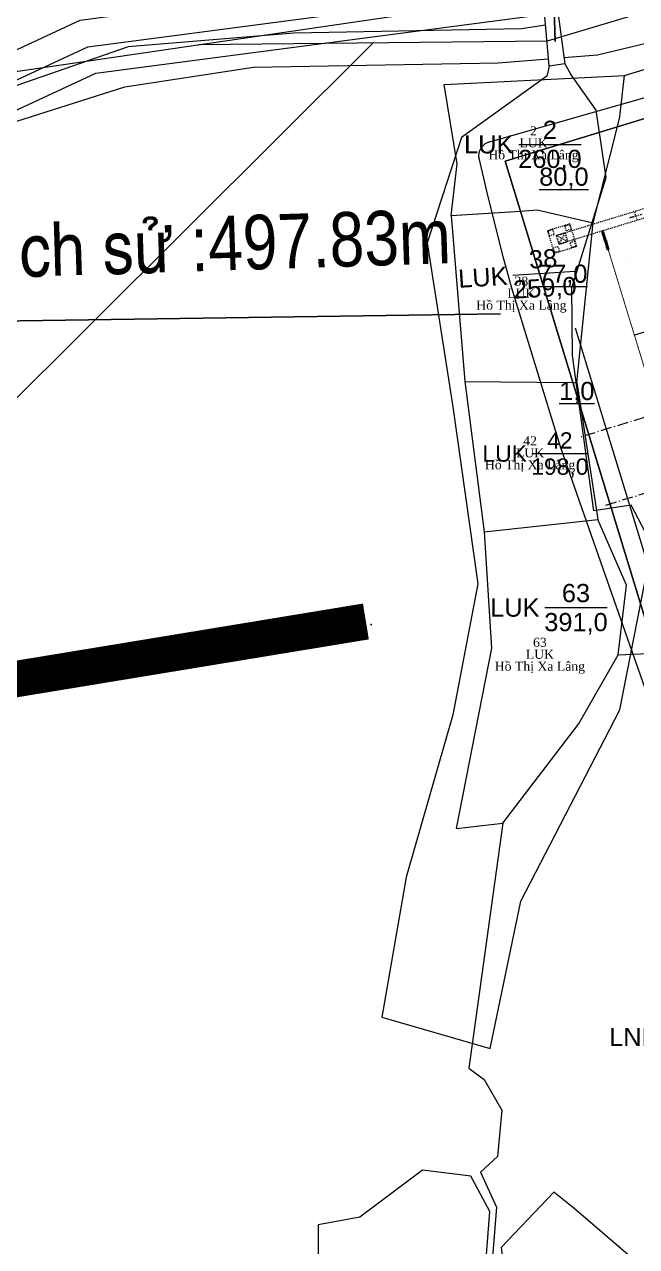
# Model space of a CAD drawing. Header units: metres. Extents: x 0 to 551036, y 0 to 1845929.
# Drawn here: x 547347.5 to 547414.9, y 1841858.2 to 1841992.8 of the extents above; entities that cross this region are included whole.
import ezdxf
from ezdxf.enums import TextEntityAlignment as Align

# ---------------------------------------------------------------- set-up
doc = ezdxf.new("R2010")
doc.units = ezdxf.units.M
doc.header["$MEASUREMENT"] = 0
for name, pattern in [('02 Xref HH1 MBXD$0$HIDDEN', [0.375, 0.25, -0.125]), ('02 Xref HH1 NDK$0$HIDDEN', [0.375, 0.25, -0.125]), ('02 Xref KB1 MBTB$0$DASHED2', [0.375, 0.25, -0.125]), ('02 Xref KB1 MBTB$0$HIDDEN', [0.375, 0.25, -0.125]), ('02 Xref Nha dieu hanh$0$ACAD_ISO10W100', [18, 12, -3, 0, -3]), ('DASHED', [0.75, 0.5, -0.25]), ('DGN Style 2', [126.567841, 75.940705, -50.627136]), ('PHANTOM2', [1.25, 0.625, -0.125, 0.125, -0.125, 0.125, -0.125])]:
    doc.linetypes.add(name, pattern=pattern)
doc.layers.get('Defpoints').update_dxf_attribs({"lineweight": 0})
for name, color, linetype, lineweight in [('_0', 7, 'Continuous', 0), ('BD HH1 KEM TMB$0$caucong', 7, 'Continuous', 0), ('BD HH1 KEM TMB$0$CENTER', 7, 'Continuous', 0), ('BD HH1 KEM TMB$0$DE', 7, 'Continuous', 0), ('BD HH1 KEM TMB$0$Duong BT', 7, 'Continuous', 0), ('BD HH1 KEM TMB$0$duongdapcao', 7, 'Continuous', 0), ('BD HH1 KEM TMB$0$duongdaydien', 7, 'Continuous', 0), ('BD HH1 KEM TMB$0$ghichuthuyetminh', 7, 'Continuous', 0), ('BD HH1 KEM TMB$0$Line7', 7, 'Continuous', 0), ('C-TINN-BNDY', 7, 'Continuous', 0), ('DZ 220kV PA1', 7, 'Continuous', 0), ('Level 1', 7, 'Continuous', 0), ('Level 10', 7, 'Continuous', 0), ('Level 13', 7, 'Continuous', 0), ('Level 15', 7, 'Continuous', 0), ('Level 2', 7, 'Continuous', 0), ('Level 30', 7, 'Continuous', 0), ('Level 4', 7, 'Continuous', 0), ('Level 5', 7, 'Continuous', 0), ('Level 61', 7, 'Continuous', 0), ('Q-CORRIDO', 7, 'Continuous', 0)]:
    doc.layers.add(name, color=color, linetype=linetype, lineweight=lineweight)
doc.styles.add('BD HH1 KEM TMB$0$ghichuduongdien', font='', dxfattribs={"height": 6})
doc.styles.add('BD HH1 KEM TMB$0$Standard', font='txt.shx')
doc.styles.get("Standard").update_dxf_attribs({"font": '', "height": 4})
doc.styles.add('Style-Arial', font='arial.ttf')
doc.styles.add('Style-Times New Roman', font='times.ttf')
doc.styles.add('SXHZ', font='simplex.shx', dxfattribs={"width": 0.6, "bigfont": 'bigfont.shx'})
doc.styles.get('BD HH1 KEM TMB$0$ghichuduongdien').set_extended_font_data('.VnArial Narrow')
doc.styles.get('Standard').set_extended_font_data('.VnArial')
doc.dimstyles.new('ISO-25-Linear', dxfattribs={"dimscale": 300, "dimtxt": 2.5, "dimasz": 2.5, "dimexe": 1.5, "dimexo": 1.5, "dimgap": 1.5, "dimtad": 1, "dimdec": 0, "dimdsep": 46, "dimtxsty": 'SXHZ', "dimcen": 3, "dimclrt": 1, "dimaunit": 1, "dimadec": 0, "dimazin": 0, "dimtp": 0.06, "dimtfac": 0.5, "dimtdec": 0, "dimtmove": 2, "dimatfit": 3, "dimfxl": 1, "dimtolj": 1, "dimarcsym": 0})
doc.dimstyles.get("Standard").update_dxf_attribs({"dimtxt": 0.18, "dimasz": 0.18, "dimexe": 0.18, "dimexo": 0.0625, "dimgap": 0.09, "dimtad": 0, "dimtih": 1, "dimtoh": 1, "dimdec": 4, "dimzin": 0, "dimdsep": 46, "dimtxsty": 'Standard', "dimcen": 0.09, "dimadec": 0, "dimazin": 0, "dimtfac": 1, "dimtdec": 4, "dimtofl": 0, "dimtmove": 0, "dimatfit": 3, "dimfxl": 1, "dimtolj": 1, "dimtzin": 0, "dimarcsym": 0})

# ---------------------------------------------------------------- blocks, each defined once
blk = doc.blocks.new('YL')
at = {"color": 251, "linetype": '02 Xref HH1 NDK$0$HIDDEN', "lineweight": -2, "ltscale": 4500}
for p, q in [((-933392, 2746396, 0), (-923392, 2736396, 0)), ((-923392, 2746396, 0), (-933392, 2736396, 0)), ((-933392, 2576396, 0), (-933392, 2736396, 0)), ((-923392, 2576396, 0), (-923392, 2736396, 0)), ((-933392, 2576396, 0), (-923392, 2566396, 0)), ((-923392, 2576396, 0), (-933392, 2566396, 0))]:
    blk.add_line(p, q, dxfattribs=at)
at = {"color": 251, "linetype": '02 Xref HH1 NDK$0$HIDDEN', "lineweight": -2, "ltscale": 4500, "elevation": 0}
for points in [[(-941302, 2728486), (-915482, 2728486), (-915482, 2754306), (-941302, 2754306), (-941302, 2728486)], [(-940802, 2753806), (-935302, 2753806), (-935302, 2748306), (-940802, 2748306), (-940802, 2753806)], [(-923392, 2736396), (-933392, 2736396), (-933392, 2746396), (-923392, 2746396), (-923392, 2736396)], [(-933392, 2736396), (-923392, 2736396), (-923392, 2746396), (-933392, 2746396), (-933392, 2736396)], [(-915982, 2753806), (-921482, 2753806), (-921482, 2748306), (-915982, 2748306), (-915982, 2753806)], [(-940802, 2728986), (-935302, 2728986), (-935302, 2734486), (-940802, 2734486), (-940802, 2728986)], [(-915982, 2728986), (-921482, 2728986), (-921482, 2734486), (-915982, 2734486), (-915982, 2728986)], [(-941302, 2584306), (-915482, 2584306), (-915482, 2558486), (-941302, 2558486), (-941302, 2584306)], [(-940802, 2583806), (-935302, 2583806), (-935302, 2578306), (-940802, 2578306), (-940802, 2583806)], [(-923392, 2566396), (-933392, 2566396), (-933392, 2576396), (-923392, 2576396), (-923392, 2566396)], [(-923392, 2576396), (-933392, 2576396), (-933392, 2566396), (-923392, 2566396), (-923392, 2576396)], [(-933392, 2576396), (-923392, 2576396), (-923392, 2566396), (-933392, 2566396), (-933392, 2576396)], [(-915982, 2583806), (-921482, 2583806), (-921482, 2578306), (-915982, 2578306), (-915982, 2583806)], [(-940802, 2558986), (-935302, 2558986), (-935302, 2564486), (-940802, 2564486), (-940802, 2558986)], [(-915982, 2558986), (-921482, 2558986), (-921482, 2564486), (-915982, 2564486), (-915982, 2558986)]]:
    blk.add_lwpolyline(points, close=True, dxfattribs=at)
at = {"color": 251, "linetype": '02 Xref HH1 NDK$0$HIDDEN', "elevation": 0}
for points in [[(-933392, 2656396), (-923392, 2656396)], [(-928392, 2659678), (-928392, 2663497), (-928392, 2649295)]]:
    blk.add_lwpolyline(points, dxfattribs=at)
blk = doc.blocks.new('PM')
at = {"color": 251, "linetype": '02 Xref HH1 NDK$0$HIDDEN', "lineweight": 0, "ltscale": 200}
for p, q in [((1455890, 3256596, 0), (1456290, 3256596, 0)), ((1455890, 3256195, 0), (1456290, 3256195, 0)), ((1457593, 3256596, 0), (1458361, 3256596, 0)), ((1457593, 3256195, 0), (1458361, 3256195, 0))]:
    blk.add_line(p, q, dxfattribs=at)
at = {"color": 251, "linetype": '02 Xref HH1 NDK$0$HIDDEN', "lineweight": 0, "ltscale": 200, "elevation": 0}
for points in [[(1437155, 3257698), (1437556, 3257398), (1437756, 3256897), (1438057, 3256696), (1438457, 3256596)], [(1437155, 3255194), (1437155, 3257698)], [(1437934, 3256724), (1437934, 3256056)], [(1438558, 3257698), (1438858, 3257398), (1439059, 3256897), (1439359, 3256696), (1439860, 3256596)], [(1438558, 3257698), (1438558, 3255194)], [(1439860, 3257698), (1439860, 3257798)], [(1439860, 3257698), (1440261, 3257398), (1440361, 3256897), (1440762, 3256696), (1441162, 3256596)], [(1439860, 3255194), (1439860, 3257698)], [(1441162, 3257698), (1441162, 3257798)], [(1441162, 3257698), (1441162, 3257798)], [(1441162, 3257698), (1441563, 3257398), (1441764, 3256897), (1442064, 3256696), (1442565, 3256596)], [(1441162, 3255194), (1441162, 3257698)], [(1442565, 3257698), (1442866, 3257398), (1443066, 3256897), (1443367, 3256696), (1443867, 3256596)], [(1442565, 3257698), (1442565, 3255194)], [(1443867, 3257698), (1443867, 3257798)], [(1443867, 3257698), (1444268, 3257398), (1444368, 3256897), (1444769, 3256696), (1445170, 3256596)], [(1443867, 3255194), (1443867, 3257698)], [(1445170, 3257698), (1445571, 3257398), (1445771, 3256897), (1446072, 3256696), (1446572, 3256596)], [(1445170, 3257698), (1445170, 3255194)], [(1446572, 3257698), (1446572, 3257798)], [(1446572, 3257698), (1446873, 3257398), (1447073, 3256897), (1447374, 3256696), (1447875, 3256596)], [(1446572, 3255194), (1446572, 3257698)], [(1447875, 3257698), (1447875, 3257798)], [(1447875, 3257698), (1447875, 3257798)], [(1447875, 3257698), (1448276, 3257398), (1448376, 3256897), (1448776, 3256696), (1449177, 3256596)], [(1447875, 3255194), (1447875, 3257698)], [(1449177, 3257698), (1449578, 3257398), (1449778, 3256897), (1450079, 3256696), (1450580, 3256596)], [(1449177, 3257698), (1449177, 3255194)], [(1450580, 3257698), (1450580, 3257798)], [(1450580, 3257698), (1450880, 3257398), (1451081, 3256897), (1451481, 3256696), (1451882, 3256596)], [(1450580, 3255194), (1450580, 3257698)], [(1451882, 3257698), (1451882, 3257798)], [(1451882, 3257698), (1452283, 3257398), (1452483, 3256897), (1452784, 3256696), (1453185, 3256596)], [(1451882, 3255194), (1451882, 3257698)], [(1453285, 3257698), (1453185, 3257698)], [(1453285, 3255194), (1453185, 3255194), (1453185, 3257698)], [(1453185, 3257698), (1453585, 3257398), (1453786, 3256897), (1454086, 3256696), (1454587, 3256596)], [(1454587, 3257698), (1454587, 3257798)], [(1454587, 3257698), (1454888, 3257398), (1455088, 3256897), (1455489, 3256696), (1455890, 3256596)], [(1454587, 3255194), (1454587, 3257698)], [(1456290, 3257698), (1456290, 3255194)], [(1456290, 3257698), (1456691, 3257398), (1456891, 3256897), (1457192, 3256696), (1457593, 3256596)], [(1436265, 3256168), (1436265, 3256613)], [(1437155, 3256596), (1436354, 3256596)], [(1437155, 3256195), (1436354, 3256195)], [(1437155, 3255194), (1437556, 3255394), (1437756, 3255895), (1438057, 3256195), (1438457, 3256195)], [(1438558, 3255194), (1438858, 3255394), (1439059, 3255895), (1439359, 3256195), (1439860, 3256195)], [(1439159, 3256696), (1439159, 3256095)], [(1439860, 3256596), (1439860, 3256195)], [(1439860, 3256596), (1439860, 3256195)], [(1439860, 3255194), (1440261, 3255394), (1440361, 3255895), (1440762, 3256195), (1441162, 3256195)], [(1440561, 3256696), (1440561, 3256095)], [(1441162, 3255194), (1441563, 3255394), (1441764, 3255895), (1442064, 3256195), (1442565, 3256195)], [(1441162, 3255194), (1441162, 3255294)], [(1441864, 3256696), (1441864, 3256095)], [(1442565, 3255194), (1442866, 3255394), (1443066, 3255895), (1443367, 3256195), (1443867, 3256195)], [(1443166, 3256696), (1443166, 3256095)], [(1443867, 3256596), (1443867, 3256195)], [(1443867, 3255194), (1444268, 3255394), (1444368, 3255895), (1444769, 3256195), (1445170, 3256195)], [(1444569, 3256696), (1444569, 3256095)], [(1445170, 3255194), (1445571, 3255394), (1445771, 3255895), (1446072, 3256195), (1446572, 3256195)], [(1445871, 3256696), (1445871, 3256095)], [(1446572, 3256596), (1446572, 3256195)], [(1446572, 3256596), (1446572, 3256195)], [(1446572, 3255194), (1446873, 3255394), (1447073, 3255895), (1447374, 3256195), (1447875, 3256195)], [(1447174, 3256696), (1447174, 3256095)], [(1447875, 3255194), (1448276, 3255394), (1448376, 3255895), (1448776, 3256195), (1449177, 3256195)], [(1447875, 3255194), (1447875, 3255294)], [(1448576, 3256696), (1448576, 3256095)], [(1449177, 3255194), (1449578, 3255394), (1449778, 3255895), (1450079, 3256195), (1450580, 3256195)], [(1449879, 3256696), (1449879, 3256095)], [(1450580, 3255194), (1450880, 3255394), (1451081, 3255895), (1451481, 3256195), (1451882, 3256195), (1451882, 3256596)], [(1450580, 3256596), (1450580, 3256195)], [(1450580, 3256596), (1450580, 3256195)], [(1451181, 3256696), (1451181, 3256095)], [(1451882, 3255194), (1452283, 3255394), (1452483, 3255895), (1452784, 3256195), (1453185, 3256195)], [(1452584, 3256696), (1452584, 3256095)], [(1453185, 3256596), (1453185, 3256195)], [(1453185, 3255194), (1453585, 3255394), (1453786, 3255895), (1454086, 3256195), (1454587, 3256195)], [(1453886, 3256696), (1453886, 3256095)], [(1454587, 3256596), (1454587, 3256195)], [(1454587, 3255194), (1454888, 3255394), (1455088, 3255895), (1455489, 3256195), (1455890, 3256195)], [(1455188, 3256696), (1455188, 3256095)], [(1456290, 3256596), (1456290, 3256195)], [(1456290, 3255194), (1456691, 3255394), (1456891, 3255895), (1457192, 3256195), (1457593, 3256195)], [(1456290, 3255194), (1456290, 3255294)], [(1456992, 3256696), (1456992, 3256095)], [(1458361, 3256596), (1458361, 3256195)]]:
    blk.add_lwpolyline(points, dxfattribs=at)
blk = doc.blocks.new('*D82')
at = {"transparency": 16777216}
for p, q in [((189654, 1447290), (189654, 1426405)), ((335654, 1447290), (335654, 1426405)), ((192654, 1426417), (332654, 1426417))]:
    blk.add_line(p, q, dxfattribs=at)
blk.add_solid([(192654, 1425917), (189654, 1426417), (192654, 1426917)], dxfattribs=at)
at = {"transparency": 16777216, "extrusion": (0, 0, -1)}
blk.add_solid([(-332654, 1426917), (-335654, 1426417), (-332654, 1425917)], dxfattribs=at)
at = {"layer": 'Defpoints', "transparency": 16777216}
for p in [(189654, 1447296), (335654, 1447296), (262654, 1426417), (335654, 1426417)]:
    blk.add_point(p, dxfattribs=at)
at = {"linetype": 'Continuous', "transparency": 16777216}
blk.add_text('146000', height=4000, dxfattribs=at).set_placement((252987, 1430417), align=Align.MIDDLE_LEFT)
blk = doc.blocks.new('N_THUA_1')
at = {"layer": 'Level 13', "color": 2, "linetype": 'Continuous', "lineweight": 0}
blk.add_line((-1.61, 0), (5.24, 0), dxfattribs=at)
at = {"layer": 'Level 13', "color": 5, "linetype": 'Continuous', "lineweight": 0, "style": 'Style-Arial'}
blk.add_text('2', height=2, dxfattribs=at).set_placement((1.81, 1.6), align=Align.MIDDLE_CENTER)
at = {"layer": 'Level 2', "color": 3, "linetype": 'Continuous', "lineweight": 0, "style": 'Style-Arial'}
blk.add_text('LUK', height=2, dxfattribs=at).set_placement((-2.21, 0), align=Align.MIDDLE_RIGHT)
at = {"layer": 'Level 4', "color": 1, "linetype": 'Continuous', "lineweight": 0, "style": 'Style-Arial'}
blk.add_text('260,0', height=2, dxfattribs=at).set_placement((1.81, -1.6), align=Align.MIDDLE_CENTER)
blk = doc.blocks.new('N_THUA_15')
at = {"layer": 'Level 13', "color": 2, "linetype": 'Continuous', "lineweight": 0}
blk.add_line((-1.22, -0.08), (5.62, 0.36), dxfattribs=at)
at = {"layer": 'Level 13', "color": 5, "linetype": 'Continuous', "lineweight": 0, "style": 'Style-Arial'}
blk.add_text('38', height=2, rotation=3.6895, dxfattribs=at).set_placement((2.1, 1.74), align=Align.MIDDLE_CENTER)
at = {"layer": 'Level 2', "color": 3, "linetype": 'Continuous', "lineweight": 0, "style": 'Style-Arial'}
blk.add_text('LUK', height=2, rotation=3.6895, dxfattribs=at).set_placement((-1.82, -0.12), align=Align.MIDDLE_RIGHT)
at = {"layer": 'Level 4', "color": 1, "linetype": 'Continuous', "lineweight": 0, "style": 'Style-Arial'}
blk.add_text('259,0', height=2, rotation=3.6895, dxfattribs=at).set_placement((2.3, -1.45), align=Align.MIDDLE_CENTER)
blk = doc.blocks.new('N_THUA_18')
at = {"layer": 'Level 13', "color": 2, "linetype": 'Continuous', "lineweight": 0}
blk.add_line((-1.1, 0), (5.07, 0), dxfattribs=at)
at = {"layer": 'Level 13', "color": 5, "linetype": 'Continuous', "lineweight": 0, "style": 'Style-Arial'}
blk.add_text('42', height=1.8, dxfattribs=at).set_placement((1.99, 1.44), align=Align.MIDDLE_CENTER)
at = {"layer": 'Level 2', "color": 3, "linetype": 'Continuous', "lineweight": 0, "style": 'Style-Arial'}
blk.add_text('LUK', height=1.8, dxfattribs=at).set_placement((-1.64, 0), align=Align.MIDDLE_RIGHT)
at = {"layer": 'Level 4', "color": 1, "linetype": 'Continuous', "lineweight": 0, "style": 'Style-Arial'}
blk.add_text('198,0', height=1.8, dxfattribs=at).set_placement((1.99, -1.44), align=Align.MIDDLE_CENTER)
blk = doc.blocks.new('N_THUA_23')
at = {"layer": 'Level 13', "color": 2, "linetype": 'Continuous', "lineweight": 0}
blk.add_line((-1.22, 0), (5.63, 0), dxfattribs=at)
at = {"layer": 'Level 13', "color": 5, "linetype": 'Continuous', "lineweight": 0, "style": 'Style-Arial'}
blk.add_text('63', height=2, dxfattribs=at).set_placement((2.2, 1.6), align=Align.MIDDLE_CENTER)
at = {"layer": 'Level 2', "color": 3, "linetype": 'Continuous', "lineweight": 0, "style": 'Style-Arial'}
blk.add_text('LUK', height=2, dxfattribs=at).set_placement((-1.82, 0), align=Align.MIDDLE_RIGHT)
at = {"layer": 'Level 4', "color": 1, "linetype": 'Continuous', "lineweight": 0, "style": 'Style-Arial'}
blk.add_text('391,0', height=2, dxfattribs=at).set_placement((2.2, -1.6), align=Align.MIDDLE_CENTER)
blk = doc.blocks.new('N_THUA_70')
at = {"layer": 'Level 13', "color": 2, "linetype": 'Continuous', "lineweight": 0}
blk.add_line((-2.01, 0), (6.4, 0), dxfattribs=at)
at = {"layer": 'Level 13', "color": 5, "linetype": 'Continuous', "lineweight": 0, "style": 'Style-Arial'}
blk.add_text('127', height=2, dxfattribs=at).set_placement((2.2, 1.6), align=Align.MIDDLE_CENTER)
at = {"layer": 'Level 2', "color": 3, "linetype": 'Continuous', "lineweight": 0, "style": 'Style-Arial'}
blk.add_text('LNK', height=2, dxfattribs=at).set_placement((-2.61, 0), align=Align.MIDDLE_RIGHT)
at = {"layer": 'Level 4', "color": 1, "linetype": 'Continuous', "lineweight": 0, "style": 'Style-Arial'}
blk.add_text('3053,0', height=2, dxfattribs=at).set_placement((2.2, -1.6), align=Align.MIDDLE_CENTER)
blk = doc.blocks.new('svg')
dim = blk.add_linear_dim(base=(335653.8, 1426417.3, 25493260), p1=(189653.8, 1447296.3, 25493260), p2=(335653.8, 1447296.3, 25493260), text='\\H4000;<>', dimstyle='ISO-25-Linear', override={"dimscale": 1, "dimtxt": 4000, "dimasz": 3000, "dimexe": 12.5, "dimexo": 6.25, "dimgap": 2000, "dimdsep": 44, "dimtxsty": 'Standard', "dimcen": 25, "dimclrt": 0, "dimtmove": 0, "dimtolj": 0})
dim.commit()
dim.dimension.update_dxf_attribs({"geometry": '*D82', "text_midpoint": (262653.8, 1426417.3, 25493260)})
blk = doc.blocks.new('Substation')
at = {"color": 251, "linetype": '02 Xref KB1 MBTB$0$HIDDEN', "lineweight": 13, "ltscale": 5000, "elevation": 0}
for points, const_width in [([(3139174.345, 2124430.891), (3139174.345, 2124617.555)], 0.01), ([(3139434.34, 2124430.89), (3139434.324, 2124615.766)], 0.01), ([(3139514.345, 2124430.891), (3139514.345, 2124617.555)], 0.01), ([(3139076.423, 2124528.782), (3139532.228, 2124528.781)], 1)]:
    blk.add_lwpolyline(points, dxfattribs=dict(at, const_width=const_width))
at = {"linetype": '02 Xref Nha dieu hanh$0$ACAD_ISO10W100', "elevation": 0}
for points in [[(3139264.34, 2124430.89), (3139264.324, 2124615.766)], [(3139344.345, 2124430.891), (3139344.345, 2124617.555)]]:
    blk.add_lwpolyline(points, dxfattribs=at)
at = {"color": 251, "linetype": '02 Xref KB1 MBTB$0$DASHED2', "ltscale": 2000, "elevation": 0}
blk.add_lwpolyline([(3139434.287, 2124446.246), (3139434.324, 2124528.781)], dxfattribs=at)
at = {"layer": 'Level 61', "color": 4, "elevation": 0, "flags": 128}
blk.add_lwpolyline([(3139659.324, 2123583.794), (3139659.324, 2123395.794), (3138439.324, 2123395.794), (3138439.324, 2124608.804), (3139659.324, 2124608.804), (3139659.324, 2123643.794)], dxfattribs=at)
at = {"xscale": 0.001, "yscale": 0.001, "zscale": 0.001}
blk.add_blockref('YL', (3140487.716, 2121832.398, 0), dxfattribs=at)
at = {"linetype": '02 Xref HH1 MBXD$0$HIDDEN', "xscale": 0.001, "yscale": 0.001, "zscale": 0.001}
blk.add_blockref('PM', (3138095.963, 2121272.398, 0), dxfattribs=at)
at = {"linetype": '02 Xref Nha dieu hanh$0$ACAD_ISO10W100', "xscale": 0.001, "yscale": -0.001, "zscale": 0.001, "rotation": 180}
blk.add_blockref('svg', (3139267.888, 2122243.087, -12746.63), dxfattribs=at)

msp = doc.modelspace()

# ---------------------------------------------------------------- linework, layer by layer
at = {"layer": 'BD HH1 KEM TMB$0$caucong', "flags": 128}
msp.add_lwpolyline([(547404.83263, 1841993.66647), (547406.29451, 1841993.88693), (547407.03743, 1841988.4292), (547405.32391, 1841988.19798), (547404.83263, 1841993.66647)], close=True, dxfattribs=at)
for points in [[(547405.32391, 1841988.19798), (547405.0493, 1841987.08427)], [(547407.03743, 1841988.4292), (547407.65793, 1841987.33783)]]:
    msp.add_lwpolyline(points, dxfattribs=at)
at = {"layer": 'BD HH1 KEM TMB$0$CENTER', "color": 6, "true_color": 0xff00ff, "flags": 128}
msp.add_lwpolyline([(547385.75638, 1841926.6897), (547385.75125, 1841926.70885), (547385.73722, 1841926.72288), (547385.71806, 1841926.72801), (547385.6989, 1841926.72288), (547385.68488, 1841926.70885), (547385.67974, 1841926.68969), (547385.68488, 1841926.67054), (547385.6989, 1841926.65651), (547385.71806, 1841926.65138), (547385.73722, 1841926.65651), (547385.75125, 1841926.67054), (547385.75638, 1841926.6897)], dxfattribs=at)
at = {"layer": 'BD HH1 KEM TMB$0$DE'}
msp.add_point((547385.71806, 1841926.6897), dxfattribs=at)
at = {"layer": 'BD HH1 KEM TMB$0$Duong BT', "flags": 128}
for points in [[(547406.94033, 1841989.14257), (547410.63222, 1841989.43471), (547430.21186, 1841994.1504), (547457.87978, 1842003.7915), (547513.36503, 1842025.32075), (547534.89221, 1842034.57524), (547562.9915, 1842044.64112), (547614.65073, 1842055.78005), (547641.94512, 1842061.12723), (547647.43317, 1842056.34163), (547656.528, 1842033.08579), (547673.14792, 1841986.38591), (547690.53473, 1841937.84707), (547701.35274, 1841909.13313)], [(547404.92091, 1841992.68381), (547402.26834, 1841992.30069), (547377.20066, 1841991.81138), (547358.92713, 1841990.32193), (547317.80271, 1841976.03504), (547293.82544, 1841966.08746), (547291.94926, 1841964.94066)], [(547294.92186, 1841960.25547), (547302.71656, 1841964.33991), (547330.10888, 1841976.86849), (547358.56765, 1841985.8966), (547372.73113, 1841988.07969), (547399.69207, 1841988.569), (547405.25106, 1841989.00889)]]:
    msp.add_lwpolyline(points, dxfattribs=at)
at = {"layer": 'BD HH1 KEM TMB$0$duongdapcao', "flags": 128}
msp.add_lwpolyline([(547405.0493, 1841987.08427), (547395.66097, 1841980.32877), (547391.85958, 1841968.7346), (547394.69432, 1841950.65954), (547397.45729, 1841931.17347), (547394.69253, 1841916.77347), (547389.5614, 1841898.86522), (547386.8774, 1841883.48127), (547398.79779, 1841880.00151), (547402.19242, 1841896.2529), (547413.08695, 1841917.31703), (547416.6413, 1841935.43137), (547414.35209, 1841939.8494), (547410.24683, 1841939.21833), (547407.87866, 1841956.33767), (547407.8003, 1841963.78764), (547411.58913, 1841975.93691), (547410.4843, 1841983.35275), (547407.65793, 1841987.33783)], dxfattribs=at)
for points in [[(547396.68443, 1841865.97173), (547391.36414, 1841866.63311), (547384.45015, 1841861.45499), (547379.8608, 1841860.58928), (547379.8608, 1841847.10358), (547387.79331, 1841845.30226), (547395.16263, 1841841.59745), (547397.06787, 1841846.12495), (547398.19424, 1841854.45941), (547398.79338, 1841862.0626), (547396.68443, 1841865.97173)], [(547405.82719, 1841864.21342), (547400.03957, 1841858.08894), (547401.71714, 1841845.36678), (547410.40455, 1841839.78), (547414.10719, 1841833.11781), (547421.26083, 1841836.33868), (547427.77938, 1841839.22079), (547423.70529, 1841844.90973), (547414.76624, 1841856.63175), (547408.02001, 1841862.42286), (547405.82719, 1841864.21342)]]:
    msp.add_lwpolyline(points, close=True, dxfattribs=at)
at = {"layer": 'BD HH1 KEM TMB$0$duongdaydien', "flags": 128}
msp.add_lwpolyline([(547389.43451, 1841993.85286), (547344.01822, 1841987.20841)], dxfattribs=at)
at = {"layer": 'BD HH1 KEM TMB$0$Line7', "color": 7, "flags": 128}
for points in [[(547244.75993, 1841942.61824), (547353.67218, 1841993.24214), (547454.85171, 1842006.55876), (547660.77425, 1842067.35435), (547814.77334, 1842095.50202), (547891.79164, 1842137.20629), (547999.58168, 1842168.55117), (548057.17261, 1842197.72398), (548110.3341, 1842221.87445), (548150.01338, 1842240.72661), (548178.72365, 1842245.05815), (548218.79285, 1842229.72757), (548265.29558, 1842214.16635), (548304.51484, 1842209.25956), (548346.56974, 1842211.63666)], [(547246.02445, 1841939.89777), (547354.51963, 1841990.32781), (547455.47598, 1842003.61505), (547661.47064, 1842064.43193), (547815.78218, 1842092.63671), (547892.93771, 1842134.41529), (548000.68788, 1842165.74858), (548058.47143, 1842195.01896), (548111.59832, 1842219.15371), (548150.89986, 1842237.82641), (548178.38974, 1842241.97382), (548217.78038, 1842226.90286), (548264.6268, 1842211.22663), (548304.41244, 1842206.24898), (548346.36613, 1842208.62036)], [(547247.28896, 1841937.17729), (547355.36708, 1841987.41347), (547456.10024, 1842000.67134), (547662.16704, 1842061.50952), (547816.79101, 1842089.7714), (547894.08378, 1842131.62429), (548001.79407, 1842162.94599), (548059.77025, 1842192.31394), (548112.86253, 1842216.43297), (548151.78634, 1842234.9262), (548178.05584, 1842238.8895), (548216.76791, 1842224.07815), (548263.95802, 1842208.28691), (548304.31004, 1842203.23841), (548346.16251, 1842205.60406)]]:
    msp.add_lwpolyline(points, dxfattribs=at)
at = {"layer": 'C-TINN-BNDY', "color": 34, "linetype": 'Continuous', "lineweight": 13, "flags": 128}
msp.add_lwpolyline([(547419.56166, 1841909.24463), (547414.92308, 1841922.35864), (547410.74651, 1841934.30676), (547406.56994, 1841946.25489), (547401.21216, 1841963.72336), (547400.5168, 1841966.26393), (547400.24679, 1841967.19106), (547398.45819, 1841974.43474), (547397.62048, 1841977.92019), (547397.6017, 1841978.00845), (547397.58788, 1841978.09733), (547397.57901, 1841978.18655), (547397.57506, 1841978.27581), (547397.57601, 1841978.36486), (547397.5818, 1841978.45341), (547397.59236, 1841978.54122), (547397.60761, 1841978.62801), (547397.62745, 1841978.71356), (547397.65179, 1841978.79762), (547397.6805, 1841978.87996), (547397.71345, 1841978.96037), (547397.75051, 1841979.03864), (547397.79154, 1841979.11458), (547397.83637, 1841979.18799), (547397.88486, 1841979.2587), (547397.93682, 1841979.32655), (547397.9921, 1841979.39138), (547398.05051, 1841979.45304), (547398.11187, 1841979.51141), (547398.17599, 1841979.56636), (547398.2427, 1841979.61778), (547398.31179, 1841979.66556), (547398.38309, 1841979.7096), (547398.45638, 1841979.74984), (547398.53148, 1841979.78618), (547398.60819, 1841979.81858), (547398.68632, 1841979.84695), (547398.76567, 1841979.87127), (547408.65212, 1841982.67791), (547417.42842, 1841985.16939)], dxfattribs=at)
at = {"layer": 'Defpoints', "color": 1, "flags": 128}
msp.add_lwpolyline([(548178.13192, 1842242.67943), (548144.35329, 1842236.6833), (548090.86278, 1842210.00226), (548031.21187, 1842181.21057), (547991.34695, 1842163.42067), (547892.93771, 1842134.41529), (547815.78218, 1842092.63671), (547694.35719, 1842072.65998), (547635.21894, 1842059.80952), (547405.07827, 1841990.93223), (547366.72636, 1841990.53063)], dxfattribs=at)
at = {"layer": 'DZ 220kV PA1', "color": 2, "linetype": 'DASHED', "lineweight": 13, "ltscale": 12.5, "const_width": 4}
msp.add_lwpolyline([(547385.12789, 1841927.03834), (547280.04672, 1841909.74385), (547184.47, 1842163.72), (546733.40922, 1842515.82241), (546043.97203, 1842724.39091), (544738.834, 1843423.118), (544638.64538, 1843711.41469), (543772.65951, 1844159.32141), (543499.2181, 1844471.39657)], dxfattribs=at)
at = {"layer": 'DZ 220kV PA1', "color": 2, "linetype": 'PHANTOM2', "ltscale": 10, "const_width": 4}
msp.add_lwpolyline([(547385.12751, 1841927.03865), (547280.04672, 1841909.74385), (547112.21916, 1841457.27619), (547248.30903, 1841158.53489)], dxfattribs=at)
at = {"layer": 'Level 10', "color": 5, "linetype": 'Continuous', "lineweight": 0}
for p, q in [((547394.53, 1841971.74), (547396.02, 1841953.48)), ((547396.02, 1841953.48), (547398.14, 1841936.9))]:
    msp.add_line(p, q, dxfattribs=at)
at = {"layer": 'Q-CORRIDO', "color": 1, "flags": 128}
msp.add_lwpolyline([(547385.90232, 1841990.73143), (546898.03578, 1841504.86207), (545726.21033, 1841504.86207)], dxfattribs=at)

# ---------------------------------------------------------------- texts
at = {"layer": 'BD HH1 KEM TMB$0$ghichuthuyetminh', "color": 30, "linetype": 'ByBlock', "style": 'BD HH1 KEM TMB$0$ghichuduongdien'}
msp.add_text('vÕt lò lÞch sö :497.83m', height=6, rotation=1.8202087, dxfattribs=at).set_placement((547325.73107, 1841964.30316))

# ---------------------------------------------------------------- leaders
at = {"layer": 'Level 15'}
msp.add_leader([(547405.96469, 1841990.90883), (547405.29814, 1842014.88646)], dimstyle='Standard', override={"dimtxsty": 'BD HH1 KEM TMB$0$Standard'}, dxfattribs=at)
at = {"layer": 'Level 15', "color": 30, "linetype": 'ByBlock'}
msp.add_leader([(547285.75214, 1841955.04214), (547325.16178, 1841959.81878), (547399.95006, 1841960.92105)], dimstyle='Standard', override={"dimtxsty": 'BD HH1 KEM TMB$0$Standard'}, dxfattribs=at)

# ---------------------------------------------------------------- next in the draw order: block references
at = {"layer": '_0', "xscale": 0.1, "yscale": 0.1, "zscale": 0.1, "rotation": 107.0123114188912}
msp.add_blockref('Substation', (842423.72785, 1603911.5666), dxfattribs=at)

# ---------------------------------------------------------------- next in the draw order: linework, layer by layer
at = {"layer": 'Level 1', "color": 7, "linetype": 'DGN Style 2', "flags": 128}
msp.add_lwpolyline([(547549.65226, 1841897.89963), (547515.12807, 1842010.73616), (547402.95994, 1841976.41657), (547437.48403, 1841863.58004), (547549.65226, 1841897.89963)], close=True, dxfattribs=at)
at = {"layer": 'Level 10', "color": 5, "linetype": 'Continuous', "lineweight": 0}
for p, q in [((547408.35, 1841953.36), (547410.16, 1841970.92)), ((547398.14, 1841936.9), (547410.68, 1841938.26))]:
    msp.add_line(p, q, dxfattribs=at)
at = {"layer": 'Level 10', "color": 5, "linetype": 'Continuous', "lineweight": 0, "flags": 128}
for points in [[(547413.61, 1841987.15), (547450.71, 1841998.55), (547454.99, 1842000), (547463.81, 1842002.99), (547463.9387, 1842003.0352), (547464.69, 1842003.29), (547478.88, 1842008.28)], [(547394.53, 1841971.74), (547395.19, 1841977.42), (547393.74, 1841986.17), (547413.61, 1841987.15)], [(547410.16, 1841970.92), (547412.8327, 1841981.5288), (547413.1, 1841982.59), (547413.61, 1841987.15)], [(547394.53, 1841971.74), (547402.149, 1841972.2313), (547403.99, 1841972.35), (547410.16, 1841970.92)], [(547396.02, 1841953.48), (547407.9217, 1841953.3642), (547408.35, 1841953.36)], [(547408.35, 1841953.36), (547408.7845, 1841950.5441), (547410.68, 1841938.26)], [(547412.92, 1841923.36), (547413.82, 1841931.04), (547410.68, 1841938.26)], [(547398.14, 1841936.9), (547398.95, 1841924.09), (547395.07, 1841904.25), (547400.19, 1841904.83)], [(547412.92, 1841923.36), (547417.0487, 1841923.5338), (547440.24, 1841924.51)], [(547400.19, 1841904.83), (547408.55, 1841915.72), (547412.92, 1841923.36)], [(547400.19, 1841904.83), (547396.46, 1841877.85), (547398.16, 1841876.61), (547400.1, 1841873.24), (547399.61, 1841868.12), (547397.73, 1841866.41), (547399.51, 1841862.54), (547398.44, 1841849.21), (547397.61, 1841845.14), (547409.69, 1841844.8), (547446.57, 1841846.02)]]:
    msp.add_lwpolyline(points, dxfattribs=at)
at = {"layer": 'Level 30', "color": 1, "flags": 128}
msp.add_lwpolyline([(547552.1499, 1841896.5723), (547516.4554, 1842013.2338), (547400.4623, 1841977.7439), (547436.1567, 1841861.0824), (547552.1499, 1841896.5723)], dxfattribs=at)

# ---------------------------------------------------------------- next in the draw order: block references
at = {"layer": 'Level 2', "color": 3, "linetype": 'Continuous', "lineweight": 0}
for name, p in [('N_THUA_1', (547403.58294, 1841979.57925)), ('N_THUA_15', (547402.53763, 1841965.24182)), ('N_THUA_18', (547404.49837, 1841945.53423)), ('N_THUA_23', (547406.06479, 1841928.56978)), ('N_THUA_70', (547419.96128, 1841881.28144))]:
    msp.add_blockref(name, p, dxfattribs=at)

# ---------------------------------------------------------------- next in the draw order: texts
at = {"layer": 'Level 15', "color": 2, "linetype": 'Continuous', "lineweight": 0, "char_height": 1, "attachment_point": 5, "line_spacing_factor": 0.790495, "style": 'Style-Times New Roman'}
for s, insert in [('2\\PLUK\\PHồ Thị Xa Lâng', (547403.58294, 1841979.57925)), ('38\\PLUK\\PHồ Thị Xa Lâng', (547402.25198, 1841963.0275)), ('42\\PLUK\\PHồ Thị Xa Lâng', (547403.20822, 1841945.4512)), ('63\\PLUK\\PHồ Thị Xa Lâng', (547404.28922, 1841923.26268))]:
    msp.add_mtext(s, dxfattribs=dict(at, insert=insert))
at = {"layer": 'Level 5', "color": 5, "linetype": 'Continuous', "lineweight": 0, "style": 'Style-Arial'}
for s, p in [('%%u80,0%%U', (547406.93315, 1841976.02002)), ('%%u80,0%%U', (547406.93315, 1841976.02002)), ('%%u77,0%%U', (547406.81574, 1841965.33641)), ('%%u77,0%%U', (547406.81574, 1841965.33641)), ('%%u1,0%%U', (547408.35205, 1841952.42277)), ('%%u1,0%%U', (547408.35205, 1841952.42277))]:
    msp.add_text(s, height=2, dxfattribs=at).set_placement(p, align=Align.MIDDLE_CENTER)

doc.saveas('drawing.dxf')
